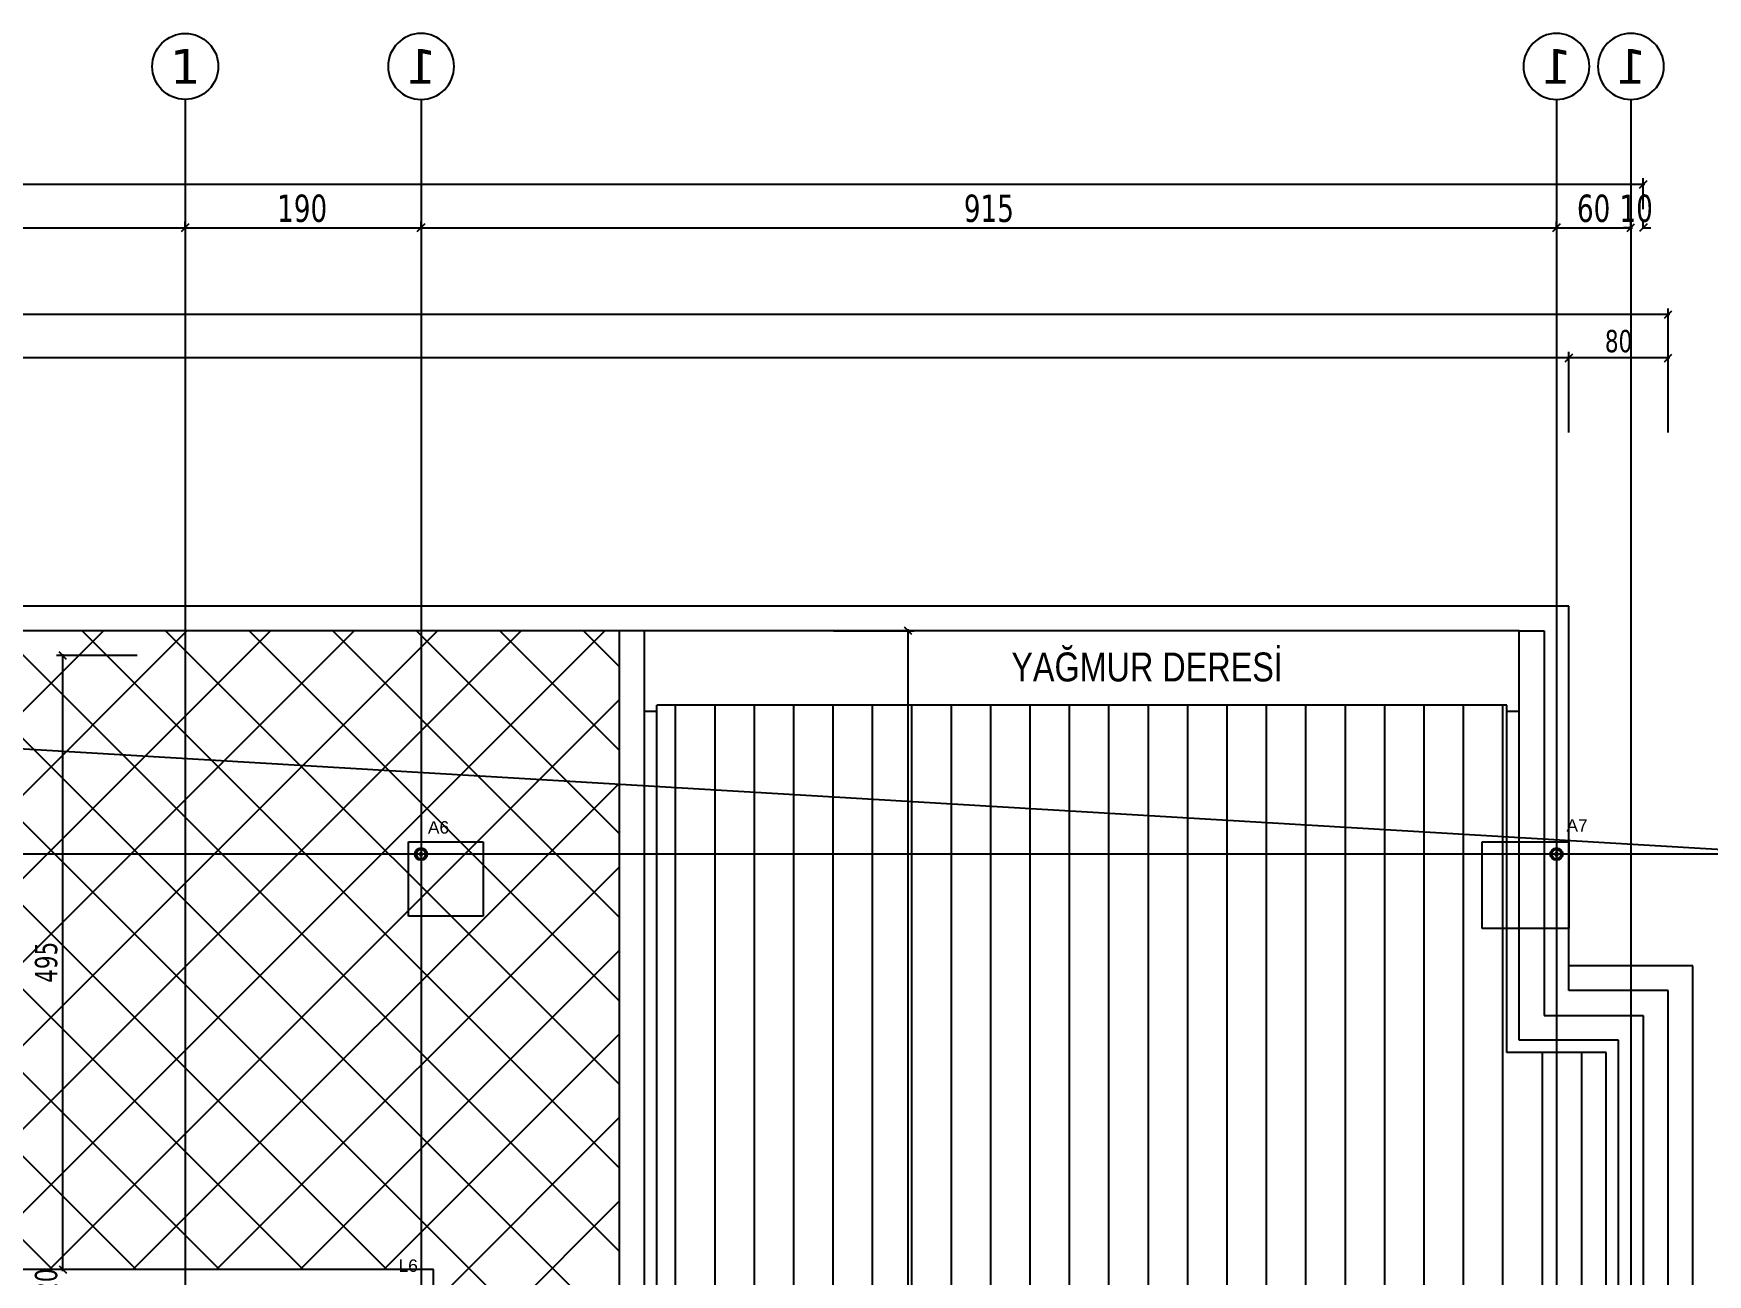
# Model space of a CAD drawing. Header units: millimetres. Extents: x 43168.9 to 43194.6, y -25545.1 to -25543.4.
# Drawn here: x 43180.2004 to 43180.4702, y -25543.9077 to -25543.7076 of the extents above; entities that cross this region are included whole.
import ezdxf
from ezdxf.enums import TextEntityAlignment as Align

# ---------------------------------------------------------------- set-up
doc = ezdxf.new("R2010")
doc.units = ezdxf.units.MM
doc.header["$LTSCALE"] = 200
for name, pattern in [('DASHDOT', [1, 0.5, -0.25, 0, -0.25]), ('DASHDOT2', [0.5, 0.25, -0.125, 0, -0.125]), ('HIDDEN2', [0.1875, 0.125, -0.0625])]:
    doc.linetypes.add(name, pattern=pattern)
for name, color, linetype in [('aks_sgh', 5, 'DASHDOT2'), ('gor-1_sgh', 232, 'Continuous'), ('gor-2_sgh', 161, 'Continuous'), ('gor-3_sgh', 191, 'Continuous'), ('gor-4_sgh', 17, 'Continuous'), ('izd-alt_sgh', 8, 'HIDDEN2'), ('olcuaks_sgh', 41, 'Continuous'), ('olcudis_sgh', 185, 'Continuous'), ('olcuic_sgh', 183, 'Continuous'), ('tarama-zemin_sgh', 197, 'Continuous'), ('yapi-yaklasma_sgh', 41, 'DASHDOT'), ('yazi-mahal_sgh', 12, 'Continuous')]:
    doc.layers.add(name, color=color, linetype=linetype)
doc.styles.add('1-200', font='arial.ttf', dxfattribs={"height": 60})
doc.styles.add('dim', font='VERDANA.TTF', dxfattribs={"width": 0.7})
doc.styles.add('text1', font='VERDANA.TTF')
doc.styles.add('text2', font='arial.ttf')

msp = doc.modelspace()

# ---------------------------------------------------------------- hatches: boundary and pattern name
h = msp.add_hatch(color=256)
edge = h.paths.add_edge_path()
edge.add_arc((43180.26288, -25543.83992), 0.001, 0, 360)
edge = h.paths.add_edge_path(flags=16)
edge.add_arc((43180.26288, -25543.83992), 0.00075, 0, 360)
h = msp.add_hatch(color=256)
edge = h.paths.add_edge_path()
edge.add_arc((43180.44588, -25543.83992), 0.001, 0, 360)
edge = h.paths.add_edge_path(flags=16)
edge.add_arc((43180.44588, -25543.83992), 0.00075, 0, 360)

# ---------------------------------------------------------------- linework, layer by layer
for p, q in [((43180.22488, -25543.71824), (43180.22488, -25543.74092)), ((43180.26288, -25543.71824), (43180.26288, -25543.74092)), ((43180.44588, -25543.71824), (43180.44588, -25543.74092)), ((43180.45788, -25543.71824), (43180.45788, -25543.74092))]:
    msp.add_line(p, q)
at = {"color": 0, "linetype": 'ByBlock', "lineweight": -2}
for p, q in [((43180.45928, -25543.73252), (43180.46048, -25543.73132)), ((43180.22428, -25543.73952), (43180.22548, -25543.73832)), ((43180.22548, -25543.73832), (43180.22428, -25543.73952)), ((43180.26228, -25543.73952), (43180.26348, -25543.73832)), ((43180.26348, -25543.73832), (43180.26228, -25543.73952)), ((43180.44528, -25543.73952), (43180.44648, -25543.73832)), ((43180.44648, -25543.73832), (43180.44528, -25543.73952)), ((43180.45728, -25543.73952), (43180.45848, -25543.73832)), ((43180.45728, -25543.73952), (43180.45848, -25543.73832)), ((43180.46048, -25543.73832), (43180.45928, -25543.73952)), ((43180.46328, -25543.75352), (43180.46448, -25543.75232)), ((43180.44848, -25543.75932), (43180.44728, -25543.76052)), ((43180.44728, -25543.76052), (43180.44848, -25543.75932)), ((43180.46328, -25543.76052), (43180.46448, -25543.75932)), ((43180.34198, -25543.80452), (43180.34078, -25543.80332)), ((43180.20575, -25543.80852), (43180.20455, -25543.80732)), ((43180.26308, -25543.83972), (43180.26268, -25543.83972)), ((43180.26268, -25543.83972), (43180.26268, -25543.84012)), ((43180.26268, -25543.84012), (43180.26308, -25543.84012)), ((43180.26295, -25543.83985), (43180.26281, -25543.83999)), ((43180.26295, -25543.83999), (43180.26281, -25543.83985)), ((43180.26308, -25543.84012), (43180.26308, -25543.83972)), ((43180.44608, -25543.83972), (43180.44568, -25543.83972)), ((43180.44568, -25543.83972), (43180.44568, -25543.84012)), ((43180.44568, -25543.84012), (43180.44608, -25543.84012)), ((43180.44595, -25543.83985), (43180.44581, -25543.83999)), ((43180.44595, -25543.83999), (43180.44581, -25543.83985)), ((43180.44608, -25543.84012), (43180.44608, -25543.83972)), ((43180.20455, -25543.90631), (43180.20575, -25543.90751)), ((43180.20455, -25543.90631), (43180.20575, -25543.90751))]:
    msp.add_line(p, q, dxfattribs=at)
at = {"linetype": 'Continuous'}
msp.add_circle((43180.22488, -25543.71292), 0.00532, dxfattribs=at)
at = {"color": 0, "linetype": 'Continuous', "lineweight": -2}
for centre, radius in [((43180.26288, -25543.83992), 0.001), ((43180.26288, -25543.83992), 0.00075), ((43180.44588, -25543.83992), 0.001), ((43180.44588, -25543.83992), 0.00075)]:
    msp.add_circle(centre, radius, dxfattribs=at)
at = {"linetype": 'Continuous', "extrusion": (0, 0, -1)}
for centre in [(43180.26288, -25543.71292), (43180.44588, -25543.71292), (43180.45788, -25543.71292)]:
    msp.add_ellipse(centre, major_axis=(0.00376, 0.00376), ratio=1, start_param=3.926991, end_param=10.210176, dxfattribs=at)
at = {"layer": 'aks_sgh'}
for p, q in [((43180.22488, -25543.74092), (43180.22488, -25544.60992)), ((43180.26288, -25543.74092), (43180.26288, -25544.60992)), ((43180.44588, -25543.74092), (43180.44588, -25544.60992)), ((43180.45788, -25543.74092), (43180.45788, -25544.60992)), ((43180.52688, -25543.83992), (43179.72488, -25543.83992))]:
    msp.add_line(p, q, dxfattribs=at)
at = {"layer": 'gor-1_sgh'}
for p, q in [((43180.29888, -25543.80392), (43180.29488, -25543.80392)), ((43180.29488, -25544.04591), (43180.29488, -25543.80392)), ((43180.29888, -25544.04991), (43180.29888, -25543.80392)), ((43180.43988, -25543.86992), (43180.43988, -25543.80392)), ((43180.43988, -25543.80392), (43180.44388, -25543.80392)), ((43180.44388, -25543.80392), (43180.44388, -25543.86592)), ((43180.44388, -25543.86592), (43180.45988, -25543.86592)), ((43180.45988, -25543.86592), (43180.45988, -25544.05091)), ((43180.45588, -25543.86992), (43180.43988, -25543.86992)), ((43180.45588, -25544.04691), (43180.45588, -25543.86992))]:
    msp.add_line(p, q, dxfattribs=at)
at = {"layer": 'gor-2_sgh'}
for p, q in [((43180.44788, -25543.79992), (43180.12588, -25543.79992)), ((43180.44788, -25543.86192), (43180.44788, -25543.79992)), ((43180.43988, -25543.80392), (43180.12588, -25543.80392)), ((43180.30088, -25543.81692), (43180.29888, -25543.81692)), ((43180.30088, -25544.05191), (43180.30088, -25543.81592)), ((43180.43788, -25543.81592), (43180.30088, -25543.81592)), ((43180.43788, -25543.87192), (43180.43788, -25543.81592)), ((43180.43988, -25543.81692), (43180.43788, -25543.81692)), ((43180.46388, -25543.86192), (43180.44788, -25543.86192)), ((43180.46388, -25544.46492), (43180.46388, -25543.86192)), ((43180.45388, -25543.87192), (43180.43788, -25543.87192)), ((43180.45388, -25544.04691), (43180.45388, -25543.87192)), ((43180.26488, -25543.90691), (43180.12588, -25543.90691)), ((43180.26488, -25544.04591), (43180.26488, -25543.90691))]:
    msp.add_line(p, q, dxfattribs=at)
at = {"layer": 'gor-3_sgh'}
for p, q in [((43180.46788, -25543.85792), (43180.44788, -25543.85792)), ((43180.46788, -25544.46892), (43180.46788, -25543.85792))]:
    msp.add_line(p, q, dxfattribs=at)
at = {"layer": 'gor-4_sgh'}
for p, q in [((43180.30391, -25544.17942), (43180.30391, -25543.81592)), ((43180.31026, -25544.17942), (43180.31026, -25543.81592)), ((43180.31661, -25544.17942), (43180.31661, -25543.81592)), ((43180.32296, -25544.17942), (43180.32296, -25543.81592)), ((43180.32931, -25544.17942), (43180.32931, -25543.81592)), ((43180.33566, -25544.17942), (43180.33566, -25543.81592)), ((43180.34201, -25544.17942), (43180.34201, -25543.81592)), ((43180.34836, -25544.17942), (43180.34836, -25543.81592)), ((43180.35471, -25544.17942), (43180.35471, -25543.81592)), ((43180.36106, -25544.17942), (43180.36106, -25543.81592)), ((43180.36741, -25544.17942), (43180.36741, -25543.81592)), ((43180.37376, -25544.17942), (43180.37376, -25543.81592)), ((43180.38011, -25544.04691), (43180.38011, -25543.81592)), ((43180.38646, -25544.04691), (43180.38646, -25543.81592)), ((43180.39281, -25544.04691), (43180.39281, -25543.81592)), ((43180.39916, -25544.04691), (43180.39916, -25543.81592)), ((43180.40551, -25544.04691), (43180.40551, -25543.81592)), ((43180.41186, -25544.04691), (43180.41186, -25543.81592)), ((43180.41821, -25544.04691), (43180.41821, -25543.81592)), ((43180.42456, -25544.04691), (43180.42456, -25543.81592)), ((43180.43091, -25544.04691), (43180.43091, -25543.81592)), ((43180.43726, -25544.04691), (43180.43726, -25543.81592)), ((43180.44361, -25544.04691), (43180.44361, -25543.87192)), ((43180.44996, -25544.04691), (43180.44996, -25543.87192))]:
    msp.add_line(p, q, dxfattribs=at)
at = {"layer": 'izd-alt_sgh'}
for p, q in [((43180.26088, -25543.83792), (43180.27288, -25543.83792)), ((43180.26088, -25543.84992), (43180.26088, -25543.83792)), ((43180.27288, -25543.83792), (43180.27288, -25543.84992)), ((43180.43388, -25543.83792), (43180.44788, -25543.83792)), ((43180.43388, -25543.85192), (43180.43388, -25543.83792)), ((43180.44788, -25543.83792), (43180.44788, -25543.85192)), ((43180.27288, -25543.84992), (43180.26088, -25543.84992)), ((43180.44788, -25543.85192), (43180.43388, -25543.85192))]:
    msp.add_line(p, q, dxfattribs=at)
at = {"layer": 'olcuaks_sgh'}
for p, q in [((43180.45988, -25543.73592), (43180.45988, -25543.73092)), ((43179.79163, -25543.73192), (43180.46013, -25543.73192)), ((43180.02663, -25543.73892), (43180.22513, -25543.73892)), ((43180.22463, -25543.73892), (43180.26313, -25543.73892)), ((43180.22488, -25543.73892), (43180.22488, -25543.73792)), ((43180.22488, -25543.73892), (43180.22488, -25543.73792)), ((43180.26263, -25543.73892), (43180.44613, -25543.73892)), ((43180.26288, -25543.73892), (43180.26288, -25543.73792)), ((43180.26288, -25543.73892), (43180.26288, -25543.73792)), ((43180.44563, -25543.73892), (43180.45813, -25543.73892)), ((43180.44588, -25543.73892), (43180.44588, -25543.73792)), ((43180.44588, -25543.73892), (43180.44588, -25543.73792)), ((43180.45788, -25543.73892), (43180.45668, -25543.73892)), ((43180.45788, -25543.73892), (43180.45788, -25543.73792)), ((43180.45788, -25543.73892), (43180.45788, -25543.73792)), ((43180.45988, -25543.73892), (43180.45988, -25543.73792)), ((43180.45988, -25543.73892), (43180.46108, -25543.73892))]:
    msp.add_line(p, q, dxfattribs=at)
at = {"layer": 'olcudis_sgh'}
for p, q in [((43180.46413, -25543.75292), (43179.78763, -25543.75292)), ((43180.46388, -25543.76492), (43180.46388, -25543.75192)), ((43180.44813, -25543.75992), (43179.80363, -25543.75992)), ((43180.46413, -25543.75992), (43180.44763, -25543.75992)), ((43180.44788, -25543.77192), (43180.44788, -25543.75892)), ((43180.44788, -25543.77192), (43180.44788, -25543.75892)), ((43180.46388, -25543.77192), (43180.46388, -25543.75892))]:
    msp.add_line(p, q, dxfattribs=at)
at = {"layer": 'olcuic_sgh'}
for p, q in [((43180.32938, -25543.80392), (43180.34238, -25543.80392)), ((43180.34138, -25544.05016), (43180.34138, -25543.80367)), ((43180.21715, -25543.80792), (43180.20415, -25543.80792)), ((43180.20515, -25543.90716), (43180.20515, -25543.80767)), ((43180.20515, -25543.90691), (43180.20515, -25543.90571)), ((43180.21715, -25543.90691), (43180.20415, -25543.90691)), ((43180.21715, -25543.90691), (43180.20415, -25543.90691))]:
    msp.add_line(p, q, dxfattribs=at)
at = {"layer": 'tarama-zemin_sgh'}
for p, q in [((43180.20347, -25543.90691), (43180.10048, -25543.80392)), ((43180.10869, -25543.90691), (43180.21168, -25543.80392)), ((43180.21695, -25543.90691), (43180.11395, -25543.80392)), ((43180.12216, -25543.90691), (43180.22515, -25543.80392)), ((43180.23042, -25543.90691), (43180.12742, -25543.80392)), ((43180.13563, -25543.90691), (43180.23862, -25543.80392)), ((43180.24389, -25543.90691), (43180.1409, -25543.80392)), ((43180.1491, -25543.90691), (43180.25209, -25543.80392)), ((43180.25736, -25543.90691), (43180.15437, -25543.80392)), ((43180.16257, -25543.90691), (43180.26556, -25543.80392)), ((43180.29488, -25543.93096), (43180.16784, -25543.80392)), ((43180.17604, -25543.90691), (43180.27903, -25543.80392)), ((43180.29488, -25543.91749), (43180.18131, -25543.80392)), ((43180.18951, -25543.90691), (43180.2925, -25543.80392)), ((43180.29488, -25543.90402), (43180.19478, -25543.80392)), ((43180.29488, -25543.89055), (43180.20825, -25543.80392)), ((43180.29488, -25543.87708), (43180.22172, -25543.80392)), ((43180.29488, -25543.86361), (43180.23519, -25543.80392)), ((43180.29488, -25543.85014), (43180.24866, -25543.80392)), ((43180.29488, -25543.83667), (43180.26213, -25543.80392)), ((43180.29488, -25543.8232), (43180.2756, -25543.80392)), ((43180.29488, -25543.80973), (43180.28907, -25543.80392)), ((43180.20298, -25543.90691), (43180.29488, -25543.81501)), ((43180.21645, -25543.90691), (43180.29488, -25543.82848)), ((43180.22992, -25543.90691), (43180.29488, -25543.84195)), ((43180.24339, -25543.90691), (43180.29488, -25543.85542)), ((43180.25686, -25543.90691), (43180.29488, -25543.86889)), ((43180.26488, -25543.91236), (43180.29488, -25543.88236)), ((43180.26488, -25543.92583), (43180.29488, -25543.89583))]:
    msp.add_line(p, q, dxfattribs=at)
at = {"layer": 'yapi-yaklasma_sgh'}
msp.add_line((43179.724, -25543.79476), (43180.53777, -25543.84307), dxfattribs=at)
msp.add_line((43179.724, -25543.79476), (43180.53777, -25543.84307), dxfattribs=at)

# ---------------------------------------------------------------- texts
at = {"linetype": 'Continuous', "style": 'text1'}
msp.add_attdef('1', text='', height=0.0056, dxfattribs=at).set_placement((43180.22488, -25543.71292), align=Align.MIDDLE)
at = {"linetype": 'Continuous', "style": 'text1', "text_generation_flag": 4}
for p in [(43180.26288, -25543.71292), (43180.44588, -25543.71292), (43180.45788, -25543.71292)]:
    msp.add_attdef('1', text='', height=0.0056, rotation=180, dxfattribs=at).set_placement(p, align=Align.MIDDLE)
at = {"layer": 'aks_sgh', "style": '1-200'}
for s, p in [('A6', (43180.26399, -25543.83661)), ('A7', (43180.44749, -25543.83629)), ('L6', (43180.25926, -25543.90728))]:
    msp.add_text(s, height=0.002, rotation=0, dxfattribs=at).set_placement(p)
at = {"layer": 'olcuaks_sgh', "color": 2, "style": 'dim', "width": 0.7}
for s, p in [('190', (43180.23969, -25543.73798)), ('915', (43180.35037, -25543.73798)), ('60', (43180.44918, -25543.73798)), ('10', (43180.45604, -25543.73798))]:
    msp.add_text(s, height=0.0044, dxfattribs=at).set_placement(p)
at = {"layer": 'olcudis_sgh', "color": 2, "style": 'dim', "width": 0.7}
msp.add_text('80', height=0.0036, dxfattribs=at).set_placement((43180.45369, -25543.759))
at = {"layer": 'olcuic_sgh', "color": 2, "style": 'dim', "width": 0.7}
for s, p in [('495', (43180.20424, -25543.86066)), ('20', (43180.20424, -25543.91114))]:
    msp.add_text(s, height=0.0036, rotation=90, dxfattribs=at).set_placement(p)
at = {"layer": 'yazi-mahal_sgh', "color": 252, "style": 'text2', "width": 0.8}
msp.add_text('YAĞMUR DERESİ', height=0.0046667, dxfattribs=at).set_placement((43180.35802, -25543.81208))

doc.saveas('drawing.dxf')
